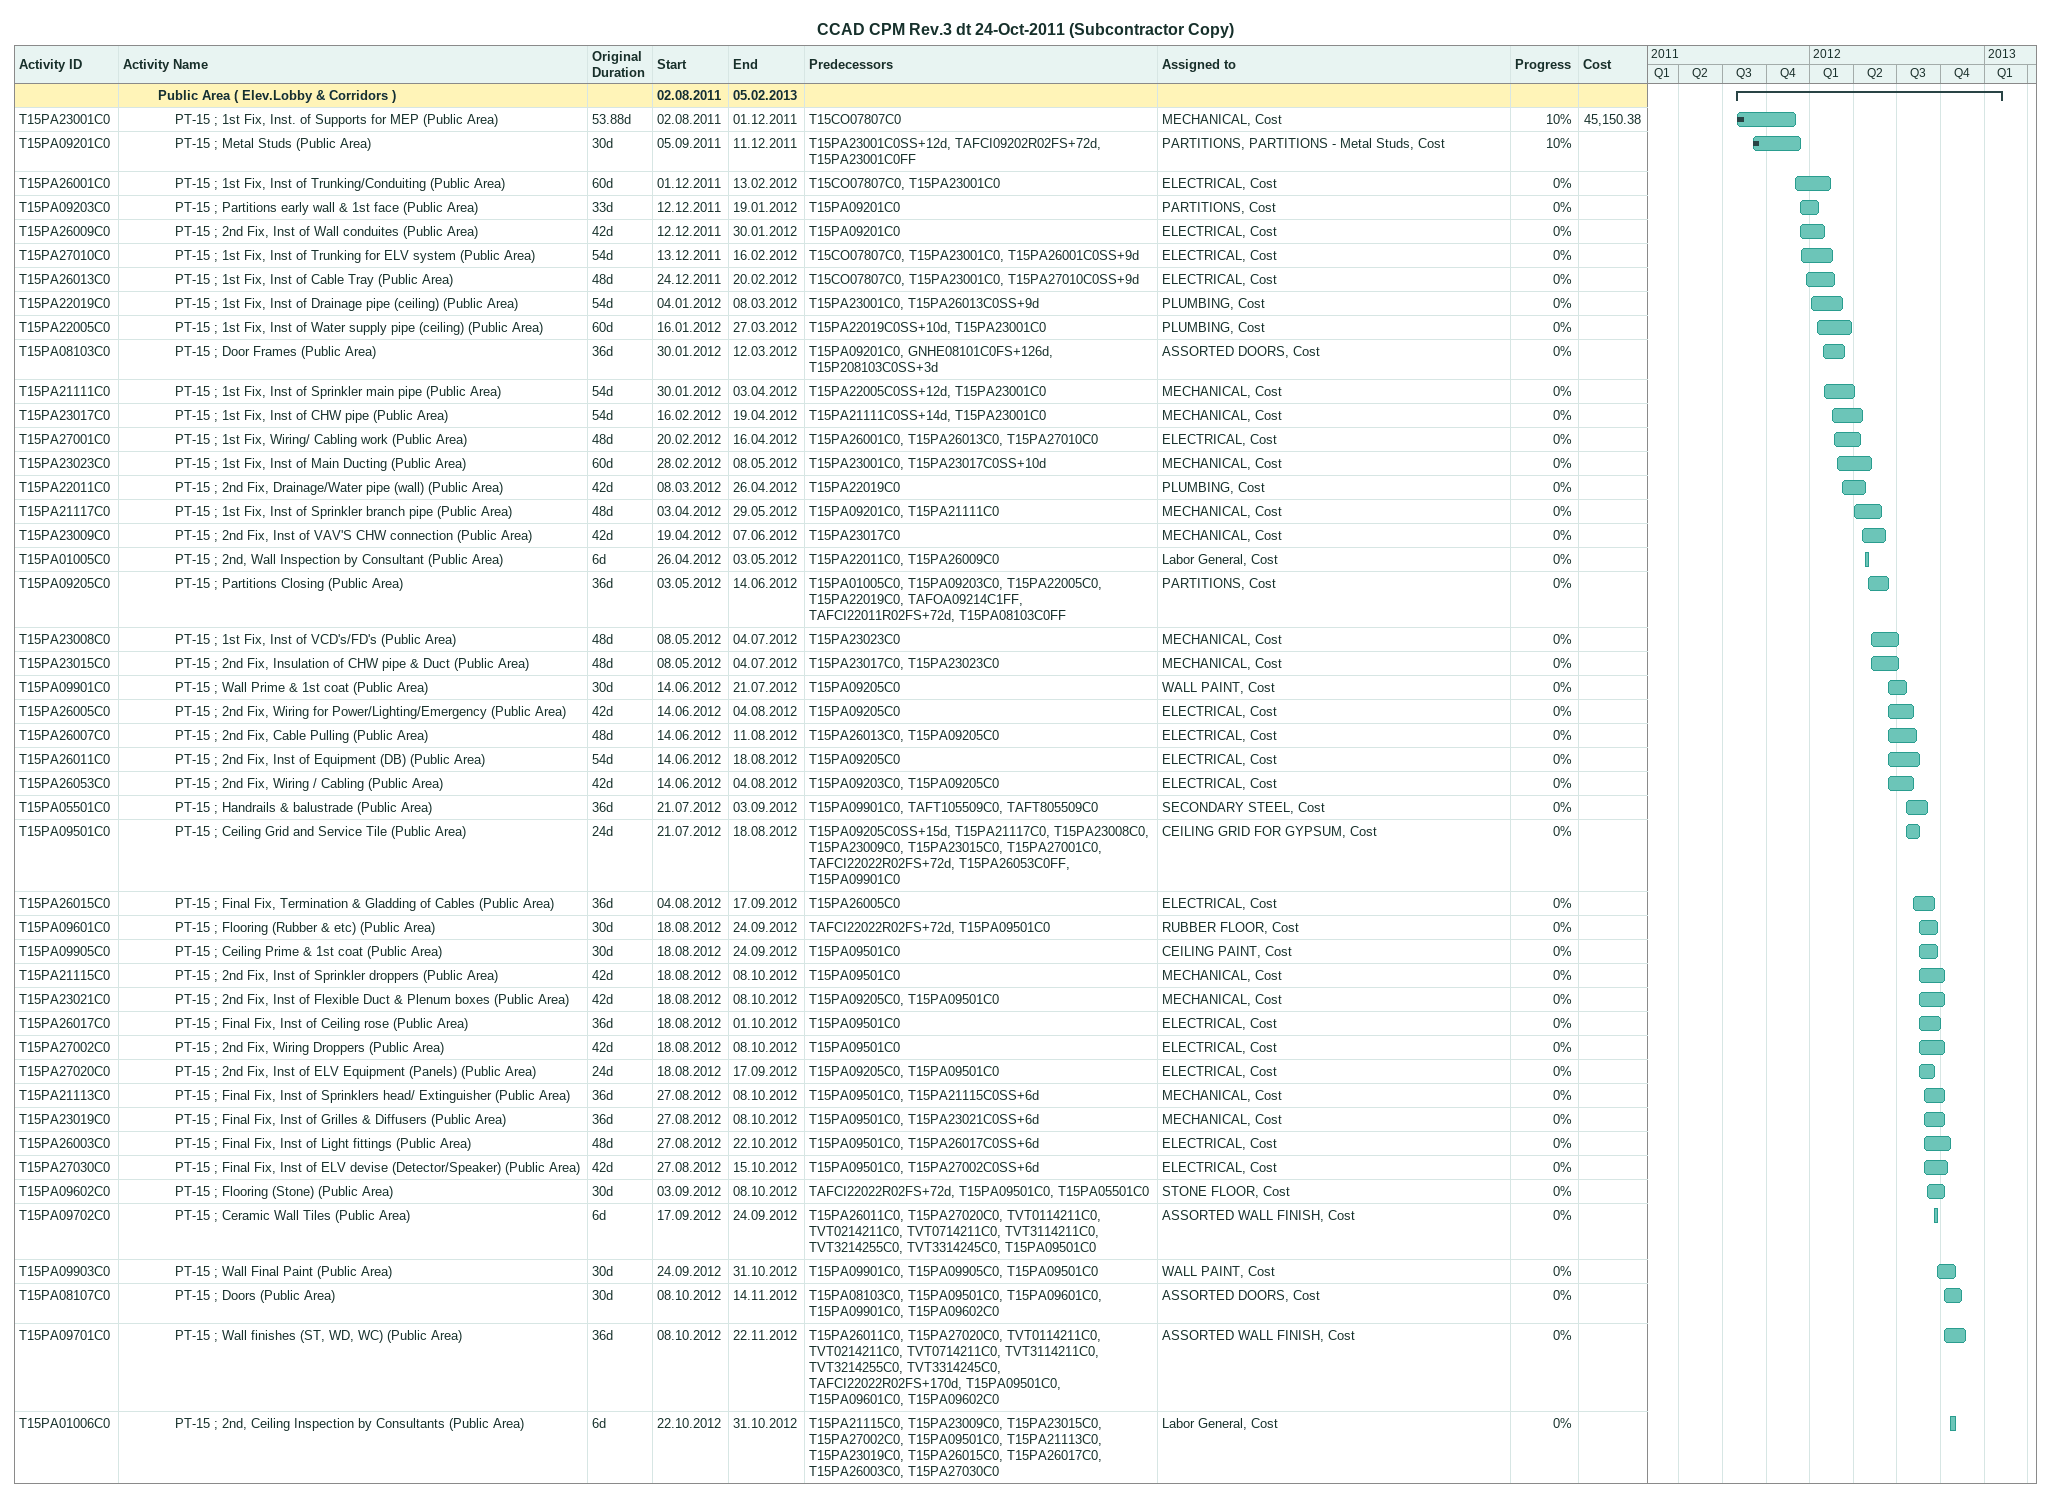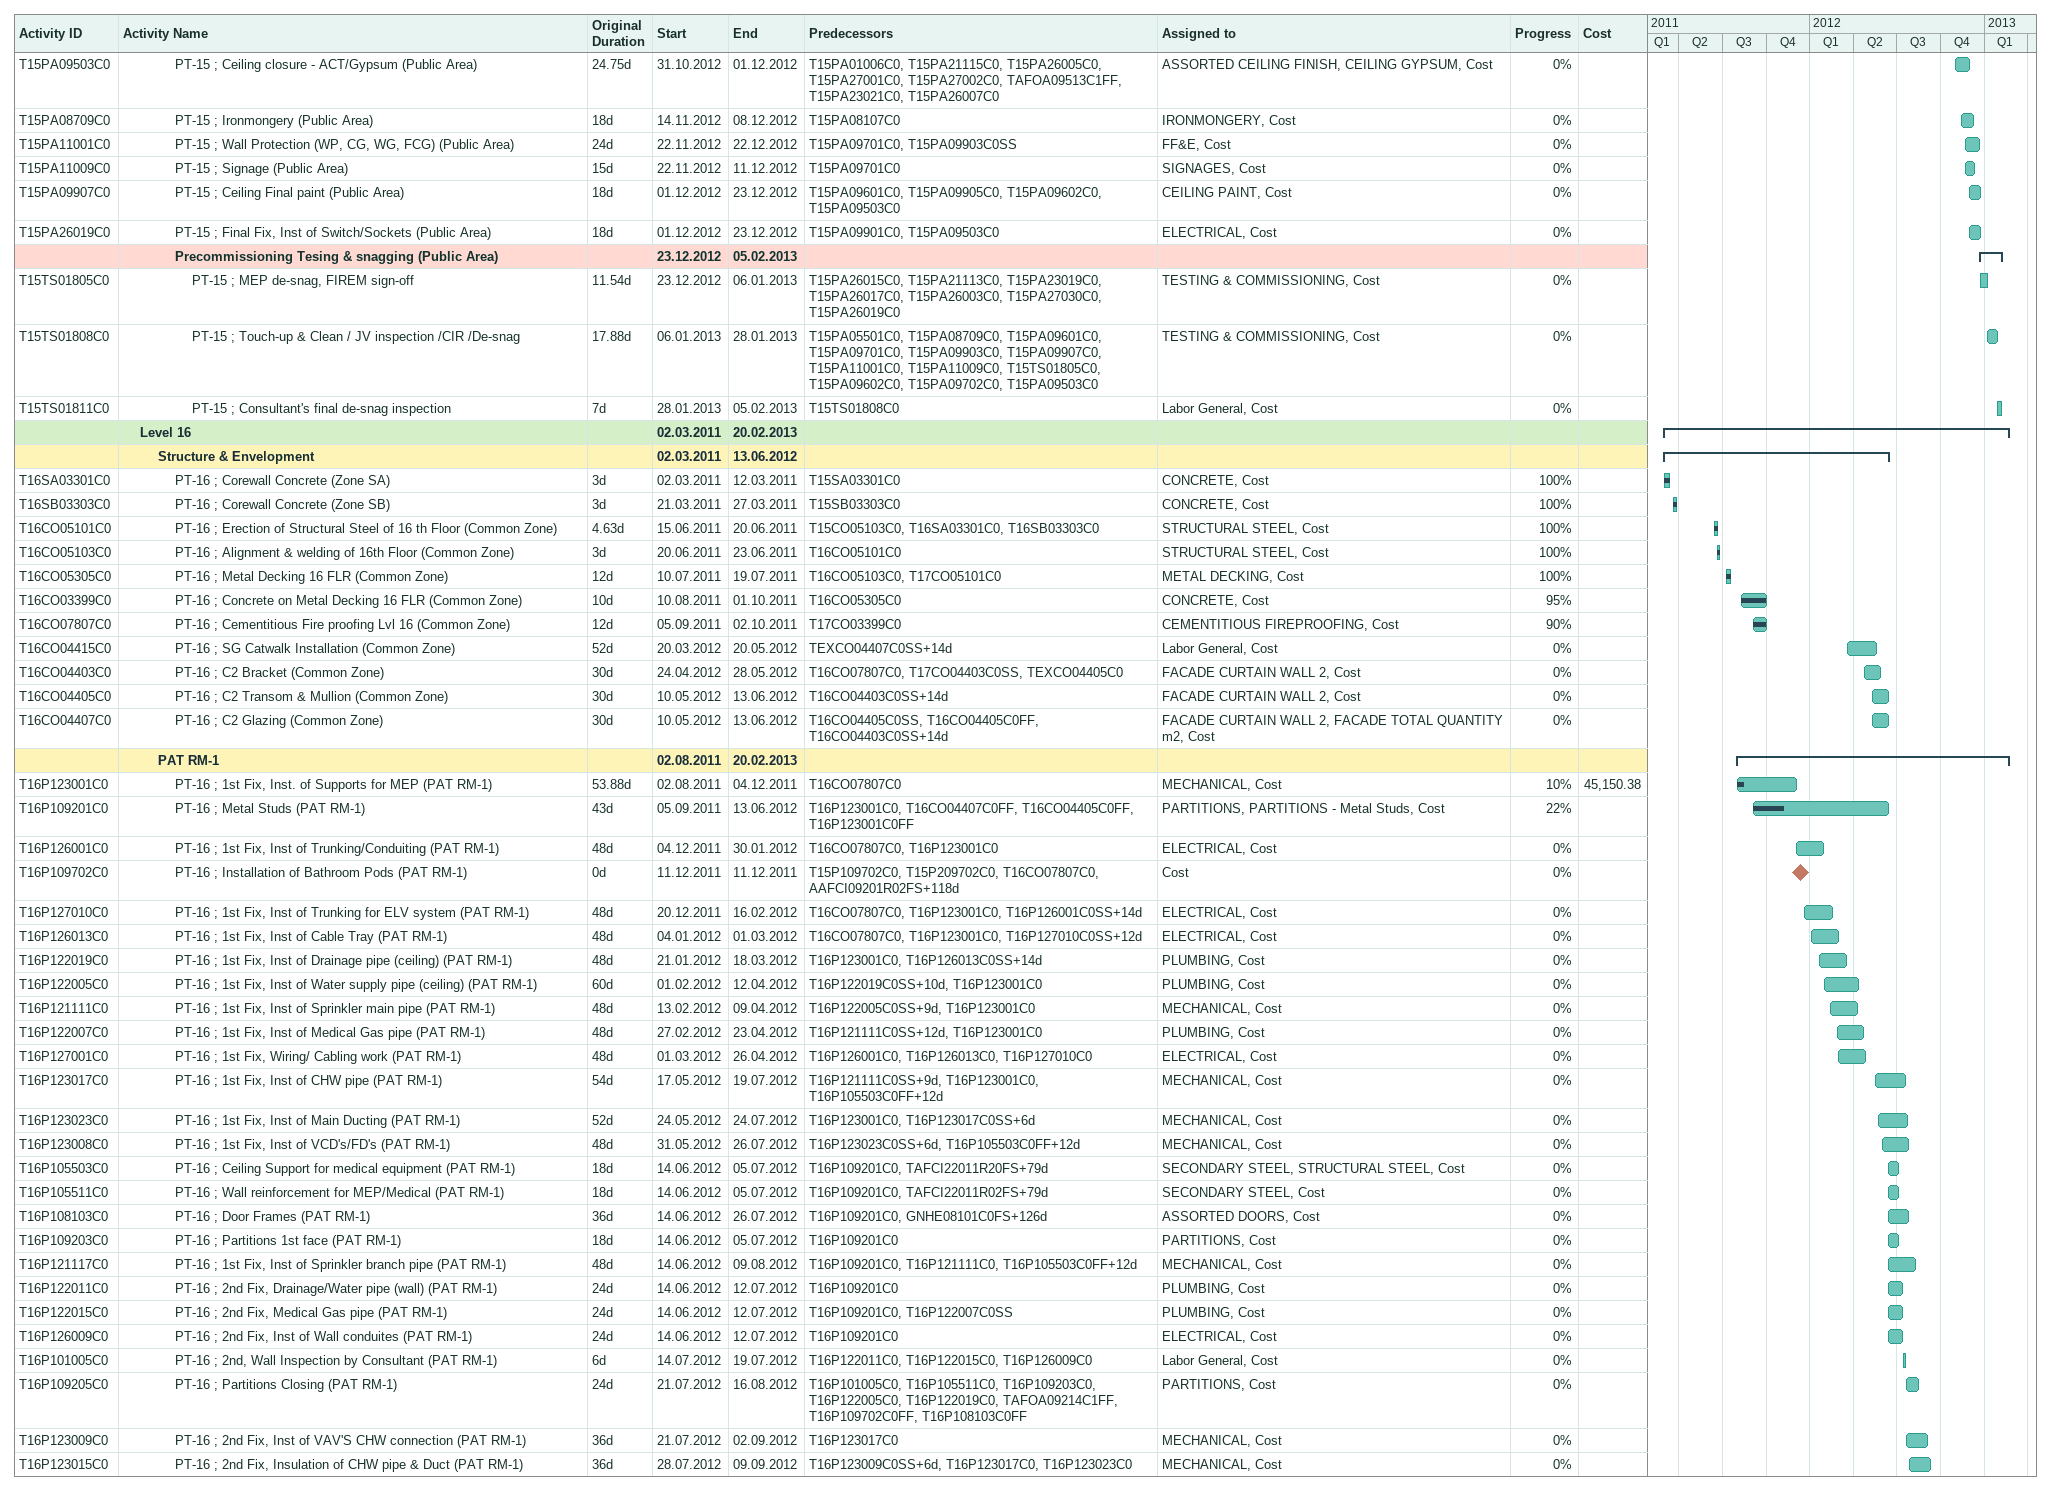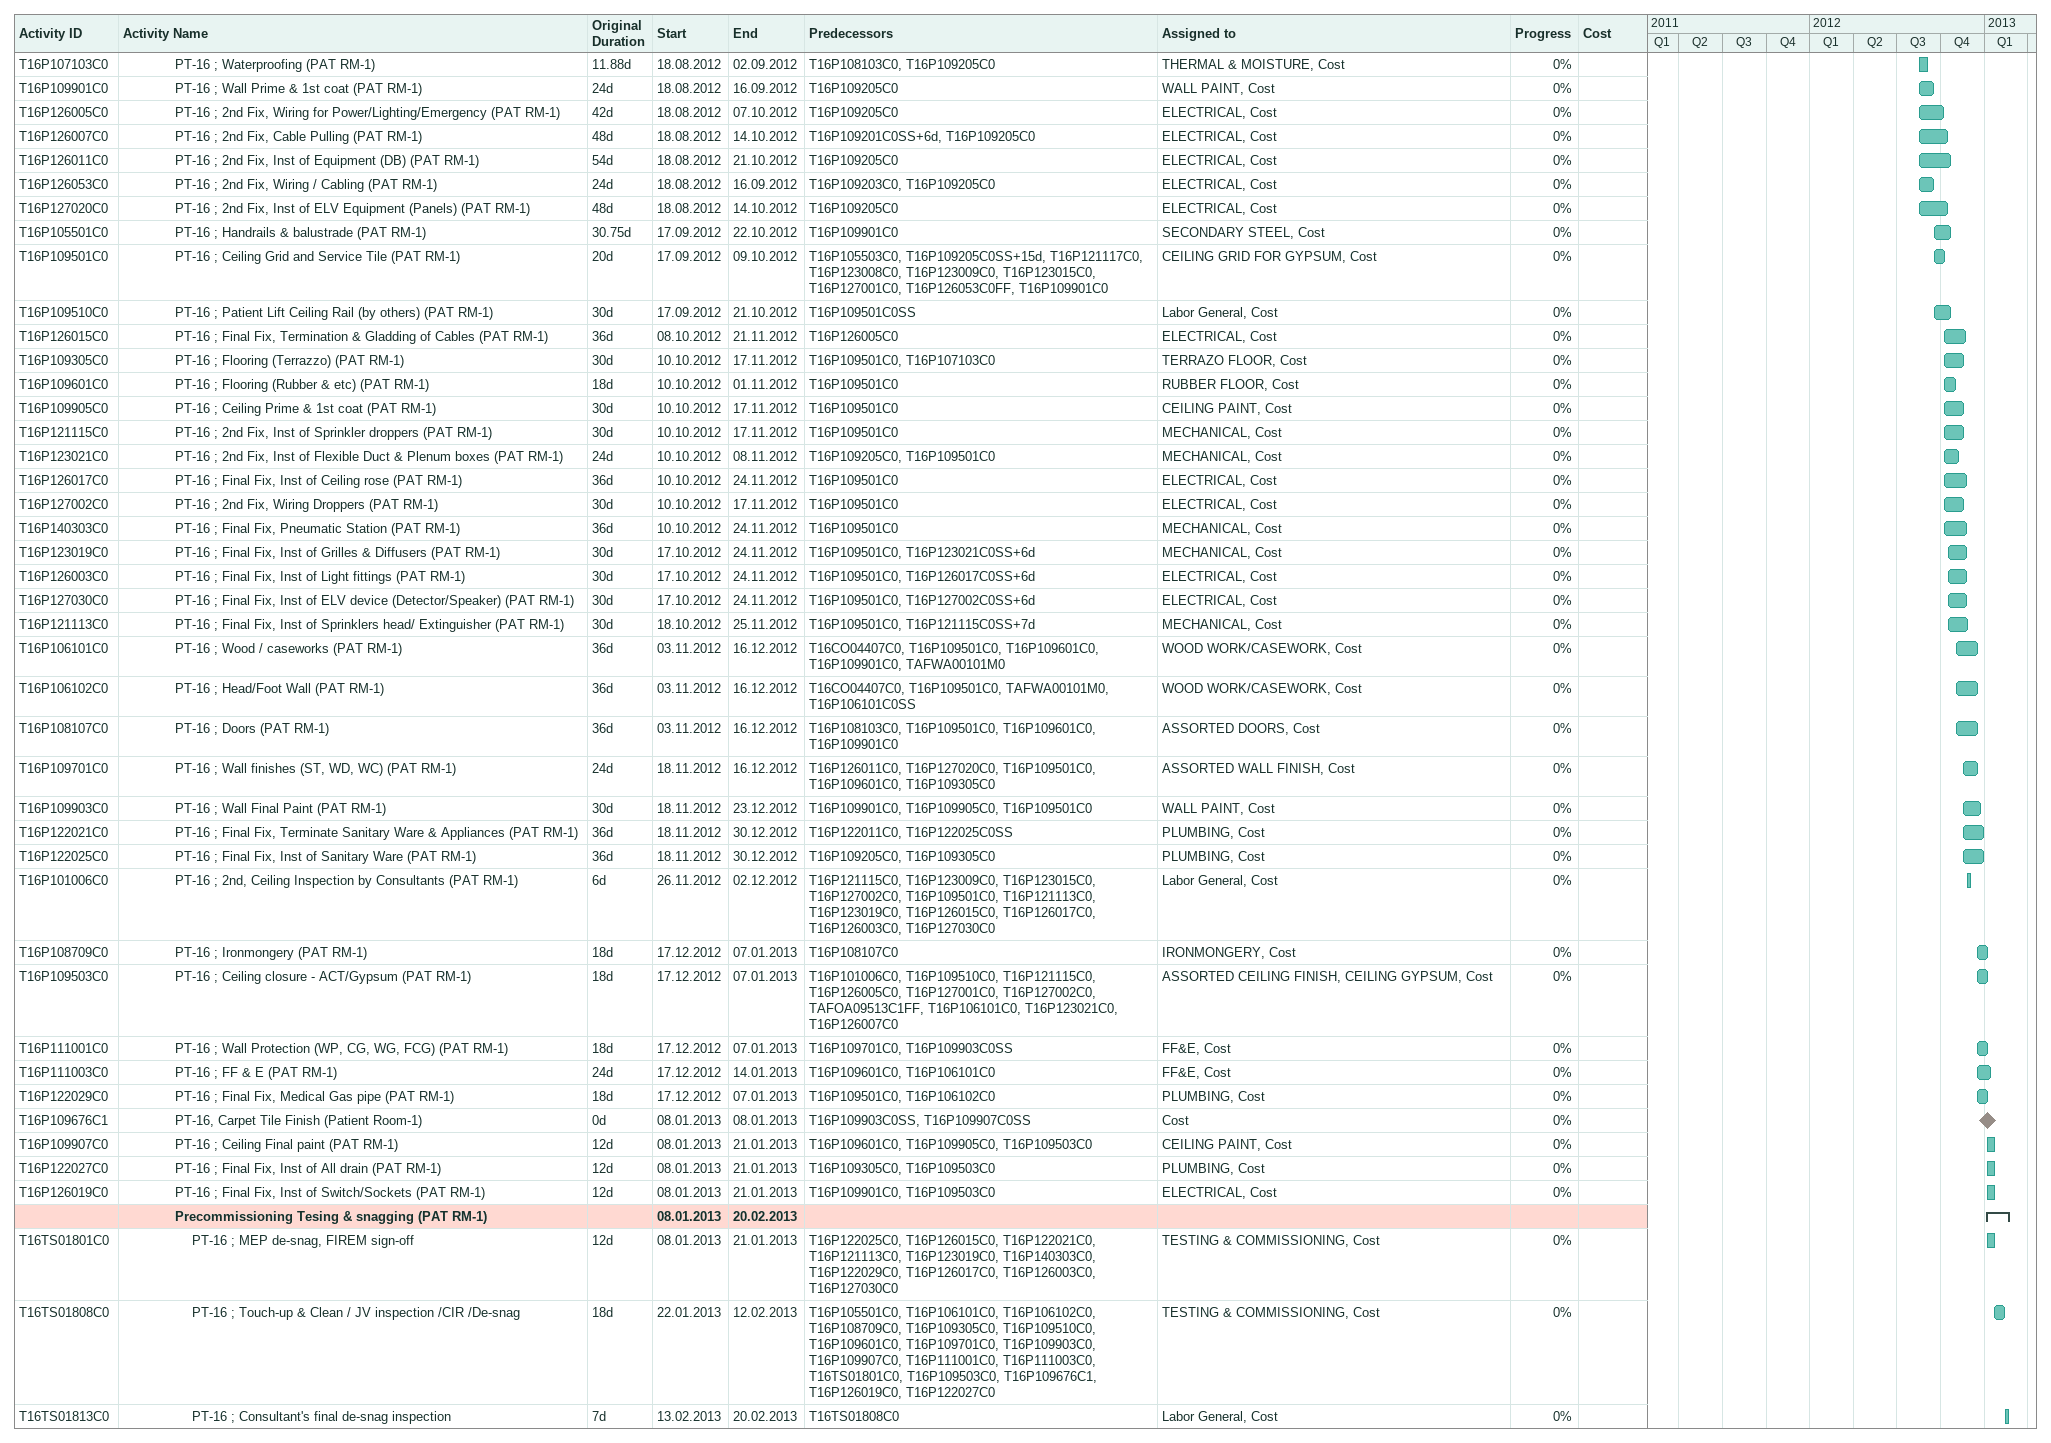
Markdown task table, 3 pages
CCAD CPM Rev.3 dt 24-Oct-2011 (Subcontractor Copy)

| ID | Level | Task | Original duration | Start | Finish | Predecessors | Resources | % complete | Cost |
|---|---|---|---|---|---|---|---|---|---|
|  | 3 | **Public Area ( Elev.Lobby & Corridors )** |  | 2011-08-02 | 2013-02-05 |  |  |  |  |
| T15PA23001C0 | 4 | PT-15 ; 1st Fix, Inst. of Supports for MEP (Public Area) | 53.88d | 2011-08-02 | 2011-12-01 | T15CO07807C0 | MECHANICAL, Cost | 10 | 45150.38 |
| T15PA09201C0 | 4 | PT-15 ; Metal Studs (Public Area) | 30d | 2011-09-05 | 2011-12-11 | T15PA23001C0SS+12d, TAFCI09202R02FS+72d, T15PA23001C0FF | PARTITIONS, PARTITIONS - Metal Studs, Cost | 10 |  |
| T15PA26001C0 | 4 | PT-15 ; 1st Fix, Inst of Trunking/Conduiting (Public Area) | 60d | 2011-12-01 | 2012-02-13 | T15CO07807C0, T15PA23001C0 | ELECTRICAL, Cost | 0 |  |
| T15PA09203C0 | 4 | PT-15 ; Partitions early wall & 1st face (Public Area) | 33d | 2011-12-12 | 2012-01-19 | T15PA09201C0 | PARTITIONS, Cost | 0 |  |
| T15PA26009C0 | 4 | PT-15 ; 2nd Fix, Inst of Wall conduites (Public Area) | 42d | 2011-12-12 | 2012-01-30 | T15PA09201C0 | ELECTRICAL, Cost | 0 |  |
| T15PA27010C0 | 4 | PT-15 ; 1st Fix, Inst of Trunking for ELV system (Public Area) | 54d | 2011-12-13 | 2012-02-16 | T15CO07807C0, T15PA23001C0, T15PA26001C0SS+9d | ELECTRICAL, Cost | 0 |  |
| T15PA26013C0 | 4 | PT-15 ; 1st Fix, Inst of Cable Tray (Public Area) | 48d | 2011-12-24 | 2012-02-20 | T15CO07807C0, T15PA23001C0, T15PA27010C0SS+9d | ELECTRICAL, Cost | 0 |  |
| T15PA22019C0 | 4 | PT-15 ; 1st Fix, Inst of Drainage pipe (ceiling) (Public Area) | 54d | 2012-01-04 | 2012-03-08 | T15PA23001C0, T15PA26013C0SS+9d | PLUMBING, Cost | 0 |  |
| T15PA22005C0 | 4 | PT-15 ; 1st Fix, Inst of Water supply pipe (ceiling) (Public Area) | 60d | 2012-01-16 | 2012-03-27 | T15PA22019C0SS+10d, T15PA23001C0 | PLUMBING, Cost | 0 |  |
| T15PA08103C0 | 4 | PT-15 ; Door Frames (Public Area) | 36d | 2012-01-30 | 2012-03-12 | T15PA09201C0, GNHE08101C0FS+126d, T15P208103C0SS+3d | ASSORTED DOORS, Cost | 0 |  |
| T15PA21111C0 | 4 | PT-15 ; 1st Fix, Inst of Sprinkler main pipe (Public Area) | 54d | 2012-01-30 | 2012-04-03 | T15PA22005C0SS+12d, T15PA23001C0 | MECHANICAL, Cost | 0 |  |
| T15PA23017C0 | 4 | PT-15 ; 1st Fix, Inst of CHW pipe (Public Area) | 54d | 2012-02-16 | 2012-04-19 | T15PA21111C0SS+14d, T15PA23001C0 | MECHANICAL, Cost | 0 |  |
| T15PA27001C0 | 4 | PT-15 ; 1st Fix, Wiring/ Cabling work (Public Area) | 48d | 2012-02-20 | 2012-04-16 | T15PA26001C0, T15PA26013C0, T15PA27010C0 | ELECTRICAL, Cost | 0 |  |
| T15PA23023C0 | 4 | PT-15 ; 1st Fix, Inst of Main Ducting (Public Area) | 60d | 2012-02-28 | 2012-05-08 | T15PA23001C0, T15PA23017C0SS+10d | MECHANICAL, Cost | 0 |  |
| T15PA22011C0 | 4 | PT-15 ; 2nd Fix, Drainage/Water pipe (wall) (Public Area) | 42d | 2012-03-08 | 2012-04-26 | T15PA22019C0 | PLUMBING, Cost | 0 |  |
| T15PA21117C0 | 4 | PT-15 ; 1st Fix, Inst of Sprinkler branch pipe (Public Area) | 48d | 2012-04-03 | 2012-05-29 | T15PA09201C0, T15PA21111C0 | MECHANICAL, Cost | 0 |  |
| T15PA23009C0 | 4 | PT-15 ; 2nd Fix, Inst of VAV'S CHW connection (Public Area) | 42d | 2012-04-19 | 2012-06-07 | T15PA23017C0 | MECHANICAL, Cost | 0 |  |
| T15PA01005C0 | 4 | PT-15 ; 2nd, Wall Inspection by Consultant (Public Area) | 6d | 2012-04-26 | 2012-05-03 | T15PA22011C0, T15PA26009C0 | Labor General, Cost | 0 |  |
| T15PA09205C0 | 4 | PT-15 ; Partitions Closing (Public Area) | 36d | 2012-05-03 | 2012-06-14 | T15PA01005C0, T15PA09203C0, T15PA22005C0, T15PA22019C0, TAFOA09214C1FF, TAFCI22011R02FS+72d, T15PA08103C0FF | PARTITIONS, Cost | 0 |  |
| T15PA23008C0 | 4 | PT-15 ; 1st Fix, Inst of VCD's/FD's (Public Area) | 48d | 2012-05-08 | 2012-07-04 | T15PA23023C0 | MECHANICAL, Cost | 0 |  |
| T15PA23015C0 | 4 | PT-15 ; 2nd Fix, Insulation of CHW pipe & Duct (Public Area) | 48d | 2012-05-08 | 2012-07-04 | T15PA23017C0, T15PA23023C0 | MECHANICAL, Cost | 0 |  |
| T15PA09901C0 | 4 | PT-15 ; Wall Prime & 1st coat (Public Area) | 30d | 2012-06-14 | 2012-07-21 | T15PA09205C0 | WALL PAINT, Cost | 0 |  |
| T15PA26005C0 | 4 | PT-15 ; 2nd Fix, Wiring for Power/Lighting/Emergency (Public Area) | 42d | 2012-06-14 | 2012-08-04 | T15PA09205C0 | ELECTRICAL, Cost | 0 |  |
| T15PA26007C0 | 4 | PT-15 ; 2nd Fix, Cable Pulling (Public Area) | 48d | 2012-06-14 | 2012-08-11 | T15PA26013C0, T15PA09205C0 | ELECTRICAL, Cost | 0 |  |
| T15PA26011C0 | 4 | PT-15 ; 2nd Fix, Inst of Equipment (DB) (Public Area) | 54d | 2012-06-14 | 2012-08-18 | T15PA09205C0 | ELECTRICAL, Cost | 0 |  |
| T15PA26053C0 | 4 | PT-15 ; 2nd Fix, Wiring / Cabling (Public Area) | 42d | 2012-06-14 | 2012-08-04 | T15PA09203C0, T15PA09205C0 | ELECTRICAL, Cost | 0 |  |
| T15PA05501C0 | 4 | PT-15 ; Handrails & balustrade (Public Area) | 36d | 2012-07-21 | 2012-09-03 | T15PA09901C0, TAFT105509C0, TAFT805509C0 | SECONDARY STEEL, Cost | 0 |  |
| T15PA09501C0 | 4 | PT-15 ; Ceiling Grid and Service Tile (Public Area) | 24d | 2012-07-21 | 2012-08-18 | T15PA09205C0SS+15d, T15PA21117C0, T15PA23008C0, T15PA23009C0, T15PA23015C0, T15PA27001C0, TAFCI22022R02FS+72d, T15PA26053C0FF, T15PA09901C0 | CEILING GRID FOR GYPSUM, Cost | 0 |  |
| T15PA26015C0 | 4 | PT-15 ; Final Fix, Termination & Gladding of Cables (Public Area) | 36d | 2012-08-04 | 2012-09-17 | T15PA26005C0 | ELECTRICAL, Cost | 0 |  |
| T15PA09601C0 | 4 | PT-15 ; Flooring (Rubber & etc) (Public Area) | 30d | 2012-08-18 | 2012-09-24 | TAFCI22022R02FS+72d, T15PA09501C0 | RUBBER FLOOR, Cost | 0 |  |
| T15PA09905C0 | 4 | PT-15 ; Ceiling Prime & 1st coat (Public Area) | 30d | 2012-08-18 | 2012-09-24 | T15PA09501C0 | CEILING PAINT, Cost | 0 |  |
| T15PA21115C0 | 4 | PT-15 ; 2nd Fix, Inst of Sprinkler droppers (Public Area) | 42d | 2012-08-18 | 2012-10-08 | T15PA09501C0 | MECHANICAL, Cost | 0 |  |
| T15PA23021C0 | 4 | PT-15 ; 2nd Fix, Inst of Flexible Duct & Plenum boxes (Public Area) | 42d | 2012-08-18 | 2012-10-08 | T15PA09205C0, T15PA09501C0 | MECHANICAL, Cost | 0 |  |
| T15PA26017C0 | 4 | PT-15 ; Final Fix, Inst of Ceiling rose (Public Area) | 36d | 2012-08-18 | 2012-10-01 | T15PA09501C0 | ELECTRICAL, Cost | 0 |  |
| T15PA27002C0 | 4 | PT-15 ; 2nd Fix, Wiring Droppers (Public Area) | 42d | 2012-08-18 | 2012-10-08 | T15PA09501C0 | ELECTRICAL, Cost | 0 |  |
| T15PA27020C0 | 4 | PT-15 ; 2nd Fix, Inst of ELV Equipment (Panels) (Public Area) | 24d | 2012-08-18 | 2012-09-17 | T15PA09205C0, T15PA09501C0 | ELECTRICAL, Cost | 0 |  |
| T15PA21113C0 | 4 | PT-15 ; Final Fix, Inst of Sprinklers head/ Extinguisher (Public Area) | 36d | 2012-08-27 | 2012-10-08 | T15PA09501C0, T15PA21115C0SS+6d | MECHANICAL, Cost | 0 |  |
| T15PA23019C0 | 4 | PT-15 ; Final Fix, Inst of Grilles & Diffusers (Public Area) | 36d | 2012-08-27 | 2012-10-08 | T15PA09501C0, T15PA23021C0SS+6d | MECHANICAL, Cost | 0 |  |
| T15PA26003C0 | 4 | PT-15 ; Final Fix, Inst of Light fittings (Public Area) | 48d | 2012-08-27 | 2012-10-22 | T15PA09501C0, T15PA26017C0SS+6d | ELECTRICAL, Cost | 0 |  |
| T15PA27030C0 | 4 | PT-15 ; Final Fix, Inst of ELV devise (Detector/Speaker) (Public Area) | 42d | 2012-08-27 | 2012-10-15 | T15PA09501C0, T15PA27002C0SS+6d | ELECTRICAL, Cost | 0 |  |
| T15PA09602C0 | 4 | PT-15 ; Flooring (Stone) (Public Area) | 30d | 2012-09-03 | 2012-10-08 | TAFCI22022R02FS+72d, T15PA09501C0, T15PA05501C0 | STONE FLOOR, Cost | 0 |  |
| T15PA09702C0 | 4 | PT-15 ; Ceramic Wall Tiles (Public Area) | 6d | 2012-09-17 | 2012-09-24 | T15PA26011C0, T15PA27020C0, TVT0114211C0, TVT0214211C0, TVT0714211C0, TVT3114211C0, TVT3214255C0, TVT3314245C0, T15PA09501C0 | ASSORTED WALL FINISH, Cost | 0 |  |
| T15PA09903C0 | 4 | PT-15 ; Wall Final Paint (Public Area) | 30d | 2012-09-24 | 2012-10-31 | T15PA09901C0, T15PA09905C0, T15PA09501C0 | WALL PAINT, Cost | 0 |  |
| T15PA08107C0 | 4 | PT-15 ; Doors (Public Area) | 30d | 2012-10-08 | 2012-11-14 | T15PA08103C0, T15PA09501C0, T15PA09601C0, T15PA09901C0, T15PA09602C0 | ASSORTED DOORS, Cost | 0 |  |
| T15PA09701C0 | 4 | PT-15 ; Wall finishes (ST, WD, WC) (Public Area) | 36d | 2012-10-08 | 2012-11-22 | T15PA26011C0, T15PA27020C0, TVT0114211C0, TVT0214211C0, TVT0714211C0, TVT3114211C0, TVT3214255C0, TVT3314245C0, TAFCI22022R02FS+170d, T15PA09501C0, T15PA09601C0, T15PA09602C0 | ASSORTED WALL FINISH, Cost | 0 |  |
| T15PA01006C0 | 4 | PT-15 ; 2nd, Ceiling Inspection by Consultants (Public Area) | 6d | 2012-10-22 | 2012-10-31 | T15PA21115C0, T15PA23009C0, T15PA23015C0, T15PA27002C0, T15PA09501C0, T15PA21113C0, T15PA23019C0, T15PA26015C0, T15PA26017C0, T15PA26003C0, T15PA27030C0 | Labor General, Cost | 0 |  |
| T15PA09503C0 | 4 | PT-15 ; Ceiling closure - ACT/Gypsum (Public Area) | 24.75d | 2012-10-31 | 2012-12-01 | T15PA01006C0, T15PA21115C0, T15PA26005C0, T15PA27001C0, T15PA27002C0, TAFOA09513C1FF, T15PA23021C0, T15PA26007C0 | ASSORTED CEILING FINISH, CEILING GYPSUM, Cost | 0 |  |
| T15PA08709C0 | 4 | PT-15 ; Ironmongery (Public Area) | 18d | 2012-11-14 | 2012-12-08 | T15PA08107C0 | IRONMONGERY, Cost | 0 |  |
| T15PA11001C0 | 4 | PT-15 ; Wall Protection (WP, CG, WG, FCG) (Public Area) | 24d | 2012-11-22 | 2012-12-22 | T15PA09701C0, T15PA09903C0SS | FF&E, Cost | 0 |  |
| T15PA11009C0 | 4 | PT-15 ; Signage (Public Area) | 15d | 2012-11-22 | 2012-12-11 | T15PA09701C0 | SIGNAGES, Cost | 0 |  |
| T15PA09907C0 | 4 | PT-15 ; Ceiling Final paint (Public Area) | 18d | 2012-12-01 | 2012-12-23 | T15PA09601C0, T15PA09905C0, T15PA09602C0, T15PA09503C0 | CEILING PAINT, Cost | 0 |  |
| T15PA26019C0 | 4 | PT-15 ; Final Fix, Inst of Switch/Sockets (Public Area) | 18d | 2012-12-01 | 2012-12-23 | T15PA09901C0, T15PA09503C0 | ELECTRICAL, Cost | 0 |  |
|  | 4 | **Precommissioning Tesing & snagging (Public Area)** |  | 2012-12-23 | 2013-02-05 |  |  |  |  |
| T15TS01805C0 | 5 | PT-15 ; MEP de-snag, FIREM sign-off | 11.54d | 2012-12-23 | 2013-01-06 | T15PA26015C0, T15PA21113C0, T15PA23019C0, T15PA26017C0, T15PA26003C0, T15PA27030C0, T15PA26019C0 | TESTING & COMMISSIONING, Cost | 0 |  |
| T15TS01808C0 | 5 | PT-15 ; Touch-up & Clean / JV inspection /CIR /De-snag | 17.88d | 2013-01-06 | 2013-01-28 | T15PA05501C0, T15PA08709C0, T15PA09601C0, T15PA09701C0, T15PA09903C0, T15PA09907C0, T15PA11001C0, T15PA11009C0, T15TS01805C0, T15PA09602C0, T15PA09702C0, T15PA09503C0 | TESTING & COMMISSIONING, Cost | 0 |  |
| T15TS01811C0 | 5 | PT-15 ; Consultant's final de-snag inspection | 7d | 2013-01-28 | 2013-02-05 | T15TS01808C0 | Labor General, Cost | 0 |  |
|  | 2 | **Level 16** |  | 2011-03-02 | 2013-02-20 |  |  |  |  |
|  | 3 | **Structure & Envelopment** |  | 2011-03-02 | 2012-06-13 |  |  |  |  |
| T16SA03301C0 | 4 | PT-16 ; Corewall Concrete (Zone SA) | 3d | 2011-03-02 | 2011-03-12 | T15SA03301C0 | CONCRETE, Cost | 100 |  |
| T16SB03303C0 | 4 | PT-16 ; Corewall Concrete (Zone SB) | 3d | 2011-03-21 | 2011-03-27 | T15SB03303C0 | CONCRETE, Cost | 100 |  |
| T16CO05101C0 | 4 | PT-16 ; Erection of Structural Steel of 16 th Floor (Common Zone) | 4.63d | 2011-06-15 | 2011-06-20 | T15CO05103C0, T16SA03301C0, T16SB03303C0 | STRUCTURAL STEEL, Cost | 100 |  |
| T16CO05103C0 | 4 | PT-16 ; Alignment & welding of 16th Floor (Common Zone) | 3d | 2011-06-20 | 2011-06-23 | T16CO05101C0 | STRUCTURAL STEEL, Cost | 100 |  |
| T16CO05305C0 | 4 | PT-16 ; Metal Decking 16 FLR (Common Zone) | 12d | 2011-07-10 | 2011-07-19 | T16CO05103C0, T17CO05101C0 | METAL DECKING, Cost | 100 |  |
| T16CO03399C0 | 4 | PT-16 ; Concrete on Metal Decking 16 FLR (Common Zone) | 10d | 2011-08-10 | 2011-10-01 | T16CO05305C0 | CONCRETE, Cost | 95 |  |
| T16CO07807C0 | 4 | PT-16 ; Cementitious Fire proofing Lvl 16 (Common Zone) | 12d | 2011-09-05 | 2011-10-02 | T17CO03399C0 | CEMENTITIOUS FIREPROOFING, Cost | 90 |  |
| T16CO04415C0 | 4 | PT-16 ; SG Catwalk Installation (Common Zone) | 52d | 2012-03-20 | 2012-05-20 | TEXCO04407C0SS+14d | Labor General, Cost | 0 |  |
| T16CO04403C0 | 4 | PT-16 ; C2 Bracket (Common Zone) | 30d | 2012-04-24 | 2012-05-28 | T16CO07807C0, T17CO04403C0SS, TEXCO04405C0 | FACADE CURTAIN WALL 2, Cost | 0 |  |
| T16CO04405C0 | 4 | PT-16 ; C2 Transom & Mullion (Common Zone) | 30d | 2012-05-10 | 2012-06-13 | T16CO04403C0SS+14d | FACADE CURTAIN WALL 2, Cost | 0 |  |
| T16CO04407C0 | 4 | PT-16 ; C2 Glazing (Common Zone) | 30d | 2012-05-10 | 2012-06-13 | T16CO04405C0SS, T16CO04405C0FF, T16CO04403C0SS+14d | FACADE CURTAIN WALL 2, FACADE TOTAL QUANTITY m2, Cost | 0 |  |
|  | 3 | **PAT RM-1** |  | 2011-08-02 | 2013-02-20 |  |  |  |  |
| T16P123001C0 | 4 | PT-16 ; 1st Fix, Inst. of Supports for MEP (PAT RM-1) | 53.88d | 2011-08-02 | 2011-12-04 | T16CO07807C0 | MECHANICAL, Cost | 10 | 45150.38 |
| T16P109201C0 | 4 | PT-16 ; Metal Studs (PAT RM-1) | 43d | 2011-09-05 | 2012-06-13 | T16P123001C0, T16CO04407C0FF, T16CO04405C0FF, T16P123001C0FF | PARTITIONS, PARTITIONS - Metal Studs, Cost | 22 |  |
| T16P126001C0 | 4 | PT-16 ; 1st Fix, Inst of Trunking/Conduiting (PAT RM-1) | 48d | 2011-12-04 | 2012-01-30 | T16CO07807C0, T16P123001C0 | ELECTRICAL, Cost | 0 |  |
| T16P109702C0 | 4 | PT-16 ; Installation of Bathroom Pods (PAT RM-1) | 0d | 2011-12-11 | 2011-12-11 | T15P109702C0, T15P209702C0, T16CO07807C0, AAFCI09201R02FS+118d | Cost | 0 |  |
| T16P127010C0 | 4 | PT-16 ; 1st Fix, Inst of Trunking for ELV system (PAT RM-1) | 48d | 2011-12-20 | 2012-02-16 | T16CO07807C0, T16P123001C0, T16P126001C0SS+14d | ELECTRICAL, Cost | 0 |  |
| T16P126013C0 | 4 | PT-16 ; 1st Fix, Inst of Cable Tray (PAT RM-1) | 48d | 2012-01-04 | 2012-03-01 | T16CO07807C0, T16P123001C0, T16P127010C0SS+12d | ELECTRICAL, Cost | 0 |  |
| T16P122019C0 | 4 | PT-16 ; 1st Fix, Inst of Drainage pipe (ceiling) (PAT RM-1) | 48d | 2012-01-21 | 2012-03-18 | T16P123001C0, T16P126013C0SS+14d | PLUMBING, Cost | 0 |  |
| T16P122005C0 | 4 | PT-16 ; 1st Fix, Inst of Water supply pipe (ceiling) (PAT RM-1) | 60d | 2012-02-01 | 2012-04-12 | T16P122019C0SS+10d, T16P123001C0 | PLUMBING, Cost | 0 |  |
| T16P121111C0 | 4 | PT-16 ; 1st Fix, Inst of Sprinkler main pipe (PAT RM-1) | 48d | 2012-02-13 | 2012-04-09 | T16P122005C0SS+9d, T16P123001C0 | MECHANICAL, Cost | 0 |  |
| T16P122007C0 | 4 | PT-16 ; 1st Fix, Inst of Medical Gas pipe (PAT RM-1) | 48d | 2012-02-27 | 2012-04-23 | T16P121111C0SS+12d, T16P123001C0 | PLUMBING, Cost | 0 |  |
| T16P127001C0 | 4 | PT-16 ; 1st Fix, Wiring/ Cabling work (PAT RM-1) | 48d | 2012-03-01 | 2012-04-26 | T16P126001C0, T16P126013C0, T16P127010C0 | ELECTRICAL, Cost | 0 |  |
| T16P123017C0 | 4 | PT-16 ; 1st Fix, Inst of CHW pipe (PAT RM-1) | 54d | 2012-05-17 | 2012-07-19 | T16P121111C0SS+9d, T16P123001C0, T16P105503C0FF+12d | MECHANICAL, Cost | 0 |  |
| T16P123023C0 | 4 | PT-16 ; 1st Fix, Inst of Main Ducting (PAT RM-1) | 52d | 2012-05-24 | 2012-07-24 | T16P123001C0, T16P123017C0SS+6d | MECHANICAL, Cost | 0 |  |
| T16P123008C0 | 4 | PT-16 ; 1st Fix, Inst of VCD's/FD's (PAT RM-1) | 48d | 2012-05-31 | 2012-07-26 | T16P123023C0SS+6d, T16P105503C0FF+12d | MECHANICAL, Cost | 0 |  |
| T16P105503C0 | 4 | PT-16 ; Ceiling Support for medical equipment (PAT RM-1) | 18d | 2012-06-14 | 2012-07-05 | T16P109201C0, TAFCI22011R20FS+79d | SECONDARY STEEL, STRUCTURAL STEEL, Cost | 0 |  |
| T16P105511C0 | 4 | PT-16 ; Wall reinforcement for MEP/Medical (PAT RM-1) | 18d | 2012-06-14 | 2012-07-05 | T16P109201C0, TAFCI22011R02FS+79d | SECONDARY STEEL, Cost | 0 |  |
| T16P108103C0 | 4 | PT-16 ; Door Frames (PAT RM-1) | 36d | 2012-06-14 | 2012-07-26 | T16P109201C0, GNHE08101C0FS+126d | ASSORTED DOORS, Cost | 0 |  |
| T16P109203C0 | 4 | PT-16 ; Partitions 1st face (PAT RM-1) | 18d | 2012-06-14 | 2012-07-05 | T16P109201C0 | PARTITIONS, Cost | 0 |  |
| T16P121117C0 | 4 | PT-16 ; 1st Fix, Inst of Sprinkler branch pipe (PAT RM-1) | 48d | 2012-06-14 | 2012-08-09 | T16P109201C0, T16P121111C0, T16P105503C0FF+12d | MECHANICAL, Cost | 0 |  |
| T16P122011C0 | 4 | PT-16 ; 2nd Fix, Drainage/Water pipe (wall) (PAT RM-1) | 24d | 2012-06-14 | 2012-07-12 | T16P109201C0 | PLUMBING, Cost | 0 |  |
| T16P122015C0 | 4 | PT-16 ; 2nd Fix, Medical Gas pipe (PAT RM-1) | 24d | 2012-06-14 | 2012-07-12 | T16P109201C0, T16P122007C0SS | PLUMBING, Cost | 0 |  |
| T16P126009C0 | 4 | PT-16 ; 2nd Fix, Inst of Wall conduites (PAT RM-1) | 24d | 2012-06-14 | 2012-07-12 | T16P109201C0 | ELECTRICAL, Cost | 0 |  |
| T16P101005C0 | 4 | PT-16 ; 2nd, Wall Inspection by Consultant (PAT RM-1) | 6d | 2012-07-14 | 2012-07-19 | T16P122011C0, T16P122015C0, T16P126009C0 | Labor General, Cost | 0 |  |
| T16P109205C0 | 4 | PT-16 ; Partitions Closing (PAT RM-1) | 24d | 2012-07-21 | 2012-08-16 | T16P101005C0, T16P105511C0, T16P109203C0, T16P122005C0, T16P122019C0, TAFOA09214C1FF, T16P109702C0FF, T16P108103C0FF | PARTITIONS, Cost | 0 |  |
| T16P123009C0 | 4 | PT-16 ; 2nd Fix, Inst of VAV'S CHW connection (PAT RM-1) | 36d | 2012-07-21 | 2012-09-02 | T16P123017C0 | MECHANICAL, Cost | 0 |  |
| T16P123015C0 | 4 | PT-16 ; 2nd Fix, Insulation of CHW pipe & Duct (PAT RM-1) | 36d | 2012-07-28 | 2012-09-09 | T16P123009C0SS+6d, T16P123017C0, T16P123023C0 | MECHANICAL, Cost | 0 |  |
| T16P107103C0 | 4 | PT-16 ; Waterproofing (PAT RM-1) | 11.88d | 2012-08-18 | 2012-09-02 | T16P108103C0, T16P109205C0 | THERMAL & MOISTURE, Cost | 0 |  |
| T16P109901C0 | 4 | PT-16 ; Wall Prime & 1st coat (PAT RM-1) | 24d | 2012-08-18 | 2012-09-16 | T16P109205C0 | WALL PAINT, Cost | 0 |  |
| T16P126005C0 | 4 | PT-16 ; 2nd Fix, Wiring for Power/Lighting/Emergency (PAT RM-1) | 42d | 2012-08-18 | 2012-10-07 | T16P109205C0 | ELECTRICAL, Cost | 0 |  |
| T16P126007C0 | 4 | PT-16 ; 2nd Fix, Cable Pulling (PAT RM-1) | 48d | 2012-08-18 | 2012-10-14 | T16P109201C0SS+6d, T16P109205C0 | ELECTRICAL, Cost | 0 |  |
| T16P126011C0 | 4 | PT-16 ; 2nd Fix, Inst of Equipment (DB) (PAT RM-1) | 54d | 2012-08-18 | 2012-10-21 | T16P109205C0 | ELECTRICAL, Cost | 0 |  |
| T16P126053C0 | 4 | PT-16 ; 2nd Fix, Wiring / Cabling (PAT RM-1) | 24d | 2012-08-18 | 2012-09-16 | T16P109203C0, T16P109205C0 | ELECTRICAL, Cost | 0 |  |
| T16P127020C0 | 4 | PT-16 ; 2nd Fix, Inst of ELV Equipment (Panels) (PAT RM-1) | 48d | 2012-08-18 | 2012-10-14 | T16P109205C0 | ELECTRICAL, Cost | 0 |  |
| T16P105501C0 | 4 | PT-16 ; Handrails & balustrade (PAT RM-1) | 30.75d | 2012-09-17 | 2012-10-22 | T16P109901C0 | SECONDARY STEEL, Cost | 0 |  |
| T16P109501C0 | 4 | PT-16 ; Ceiling Grid and Service Tile (PAT RM-1) | 20d | 2012-09-17 | 2012-10-09 | T16P105503C0, T16P109205C0SS+15d, T16P121117C0, T16P123008C0, T16P123009C0, T16P123015C0, T16P127001C0, T16P126053C0FF, T16P109901C0 | CEILING GRID FOR GYPSUM, Cost | 0 |  |
| T16P109510C0 | 4 | PT-16 ; Patient Lift Ceiling Rail (by others) (PAT RM-1) | 30d | 2012-09-17 | 2012-10-21 | T16P109501C0SS | Labor General, Cost | 0 |  |
| T16P126015C0 | 4 | PT-16 ; Final Fix, Termination & Gladding of Cables (PAT RM-1) | 36d | 2012-10-08 | 2012-11-21 | T16P126005C0 | ELECTRICAL, Cost | 0 |  |
| T16P109305C0 | 4 | PT-16 ; Flooring (Terrazzo) (PAT RM-1) | 30d | 2012-10-10 | 2012-11-17 | T16P109501C0, T16P107103C0 | TERRAZO FLOOR, Cost | 0 |  |
| T16P109601C0 | 4 | PT-16 ; Flooring (Rubber & etc) (PAT RM-1) | 18d | 2012-10-10 | 2012-11-01 | T16P109501C0 | RUBBER FLOOR, Cost | 0 |  |
| T16P109905C0 | 4 | PT-16 ; Ceiling Prime & 1st coat (PAT RM-1) | 30d | 2012-10-10 | 2012-11-17 | T16P109501C0 | CEILING PAINT, Cost | 0 |  |
| T16P121115C0 | 4 | PT-16 ; 2nd Fix, Inst of Sprinkler droppers (PAT RM-1) | 30d | 2012-10-10 | 2012-11-17 | T16P109501C0 | MECHANICAL, Cost | 0 |  |
| T16P123021C0 | 4 | PT-16 ; 2nd Fix, Inst of Flexible Duct & Plenum boxes (PAT RM-1) | 24d | 2012-10-10 | 2012-11-08 | T16P109205C0, T16P109501C0 | MECHANICAL, Cost | 0 |  |
| T16P126017C0 | 4 | PT-16 ; Final Fix, Inst of Ceiling rose (PAT RM-1) | 36d | 2012-10-10 | 2012-11-24 | T16P109501C0 | ELECTRICAL, Cost | 0 |  |
| T16P127002C0 | 4 | PT-16 ; 2nd Fix, Wiring Droppers (PAT RM-1) | 30d | 2012-10-10 | 2012-11-17 | T16P109501C0 | ELECTRICAL, Cost | 0 |  |
| T16P140303C0 | 4 | PT-16 ; Final Fix, Pneumatic Station (PAT RM-1) | 36d | 2012-10-10 | 2012-11-24 | T16P109501C0 | MECHANICAL, Cost | 0 |  |
| T16P123019C0 | 4 | PT-16 ; Final Fix, Inst of Grilles & Diffusers (PAT RM-1) | 30d | 2012-10-17 | 2012-11-24 | T16P109501C0, T16P123021C0SS+6d | MECHANICAL, Cost | 0 |  |
| T16P126003C0 | 4 | PT-16 ; Final Fix, Inst of Light fittings (PAT RM-1) | 30d | 2012-10-17 | 2012-11-24 | T16P109501C0, T16P126017C0SS+6d | ELECTRICAL, Cost | 0 |  |
| T16P127030C0 | 4 | PT-16 ; Final Fix, Inst of ELV device (Detector/Speaker) (PAT RM-1) | 30d | 2012-10-17 | 2012-11-24 | T16P109501C0, T16P127002C0SS+6d | ELECTRICAL, Cost | 0 |  |
| T16P121113C0 | 4 | PT-16 ; Final Fix, Inst of Sprinklers head/ Extinguisher (PAT RM-1) | 30d | 2012-10-18 | 2012-11-25 | T16P109501C0, T16P121115C0SS+7d | MECHANICAL, Cost | 0 |  |
| T16P106101C0 | 4 | PT-16 ; Wood / caseworks (PAT RM-1) | 36d | 2012-11-03 | 2012-12-16 | T16CO04407C0, T16P109501C0, T16P109601C0, T16P109901C0, TAFWA00101M0 | WOOD WORK/CASEWORK, Cost | 0 |  |
| T16P106102C0 | 4 | PT-16 ; Head/Foot Wall (PAT RM-1) | 36d | 2012-11-03 | 2012-12-16 | T16CO04407C0, T16P109501C0, TAFWA00101M0, T16P106101C0SS | WOOD WORK/CASEWORK, Cost | 0 |  |
| T16P108107C0 | 4 | PT-16 ; Doors (PAT RM-1) | 36d | 2012-11-03 | 2012-12-16 | T16P108103C0, T16P109501C0, T16P109601C0, T16P109901C0 | ASSORTED DOORS, Cost | 0 |  |
| T16P109701C0 | 4 | PT-16 ; Wall finishes (ST, WD, WC) (PAT RM-1) | 24d | 2012-11-18 | 2012-12-16 | T16P126011C0, T16P127020C0, T16P109501C0, T16P109601C0, T16P109305C0 | ASSORTED WALL FINISH, Cost | 0 |  |
| T16P109903C0 | 4 | PT-16 ; Wall Final Paint (PAT RM-1) | 30d | 2012-11-18 | 2012-12-23 | T16P109901C0, T16P109905C0, T16P109501C0 | WALL PAINT, Cost | 0 |  |
| T16P122021C0 | 4 | PT-16 ; Final Fix, Terminate Sanitary Ware & Appliances (PAT RM-1) | 36d | 2012-11-18 | 2012-12-30 | T16P122011C0, T16P122025C0SS | PLUMBING, Cost | 0 |  |
| T16P122025C0 | 4 | PT-16 ; Final Fix, Inst of Sanitary Ware (PAT RM-1) | 36d | 2012-11-18 | 2012-12-30 | T16P109205C0, T16P109305C0 | PLUMBING, Cost | 0 |  |
| T16P101006C0 | 4 | PT-16 ; 2nd, Ceiling Inspection by Consultants (PAT RM-1) | 6d | 2012-11-26 | 2012-12-02 | T16P121115C0, T16P123009C0, T16P123015C0, T16P127002C0, T16P109501C0, T16P121113C0, T16P123019C0, T16P126015C0, T16P126017C0, T16P126003C0, T16P127030C0 | Labor General, Cost | 0 |  |
| T16P108709C0 | 4 | PT-16 ; Ironmongery (PAT RM-1) | 18d | 2012-12-17 | 2013-01-07 | T16P108107C0 | IRONMONGERY, Cost | 0 |  |
| T16P109503C0 | 4 | PT-16 ; Ceiling closure - ACT/Gypsum (PAT RM-1) | 18d | 2012-12-17 | 2013-01-07 | T16P101006C0, T16P109510C0, T16P121115C0, T16P126005C0, T16P127001C0, T16P127002C0, TAFOA09513C1FF, T16P106101C0, T16P123021C0, T16P126007C0 | ASSORTED CEILING FINISH, CEILING GYPSUM, Cost | 0 |  |
| T16P111001C0 | 4 | PT-16 ; Wall Protection (WP, CG, WG, FCG) (PAT RM-1) | 18d | 2012-12-17 | 2013-01-07 | T16P109701C0, T16P109903C0SS | FF&E, Cost | 0 |  |
| T16P111003C0 | 4 | PT-16 ; FF & E (PAT RM-1) | 24d | 2012-12-17 | 2013-01-14 | T16P109601C0, T16P106101C0 | FF&E, Cost | 0 |  |
| T16P122029C0 | 4 | PT-16 ; Final Fix, Medical Gas pipe (PAT RM-1) | 18d | 2012-12-17 | 2013-01-07 | T16P109501C0, T16P106102C0 | PLUMBING, Cost | 0 |  |
| T16P109676C1 | 4 | PT-16, Carpet Tile Finish (Patient Room-1) | 0d | 2013-01-08 | 2013-01-08 | T16P109903C0SS, T16P109907C0SS | Cost | 0 |  |
| T16P109907C0 | 4 | PT-16 ; Ceiling Final paint (PAT RM-1) | 12d | 2013-01-08 | 2013-01-21 | T16P109601C0, T16P109905C0, T16P109503C0 | CEILING PAINT, Cost | 0 |  |
| T16P122027C0 | 4 | PT-16 ; Final Fix, Inst of All drain (PAT RM-1) | 12d | 2013-01-08 | 2013-01-21 | T16P109305C0, T16P109503C0 | PLUMBING, Cost | 0 |  |
| T16P126019C0 | 4 | PT-16 ; Final Fix, Inst of Switch/Sockets (PAT RM-1) | 12d | 2013-01-08 | 2013-01-21 | T16P109901C0, T16P109503C0 | ELECTRICAL, Cost | 0 |  |
|  | 4 | **Precommissioning Tesing & snagging (PAT RM-1)** |  | 2013-01-08 | 2013-02-20 |  |  |  |  |
| T16TS01801C0 | 5 | PT-16 ; MEP de-snag, FIREM sign-off | 12d | 2013-01-08 | 2013-01-21 | T16P122025C0, T16P126015C0, T16P122021C0, T16P121113C0, T16P123019C0, T16P140303C0, T16P122029C0, T16P126017C0, T16P126003C0, T16P127030C0 | TESTING & COMMISSIONING, Cost | 0 |  |
| T16TS01808C0 | 5 | PT-16 ; Touch-up & Clean / JV inspection /CIR /De-snag | 18d | 2013-01-22 | 2013-02-12 | T16P105501C0, T16P106101C0, T16P106102C0, T16P108709C0, T16P109305C0, T16P109510C0, T16P109601C0, T16P109701C0, T16P109903C0, T16P109907C0, T16P111001C0, T16P111003C0, T16TS01801C0, T16P109503C0, T16P109676C1, T16P126019C0, T16P122027C0 | TESTING & COMMISSIONING, Cost | 0 |  |
| T16TS01813C0 | 5 | PT-16 ; Consultant's final de-snag inspection | 7d | 2013-02-13 | 2013-02-20 | T16TS01808C0 | Labor General, Cost | 0 |  |
